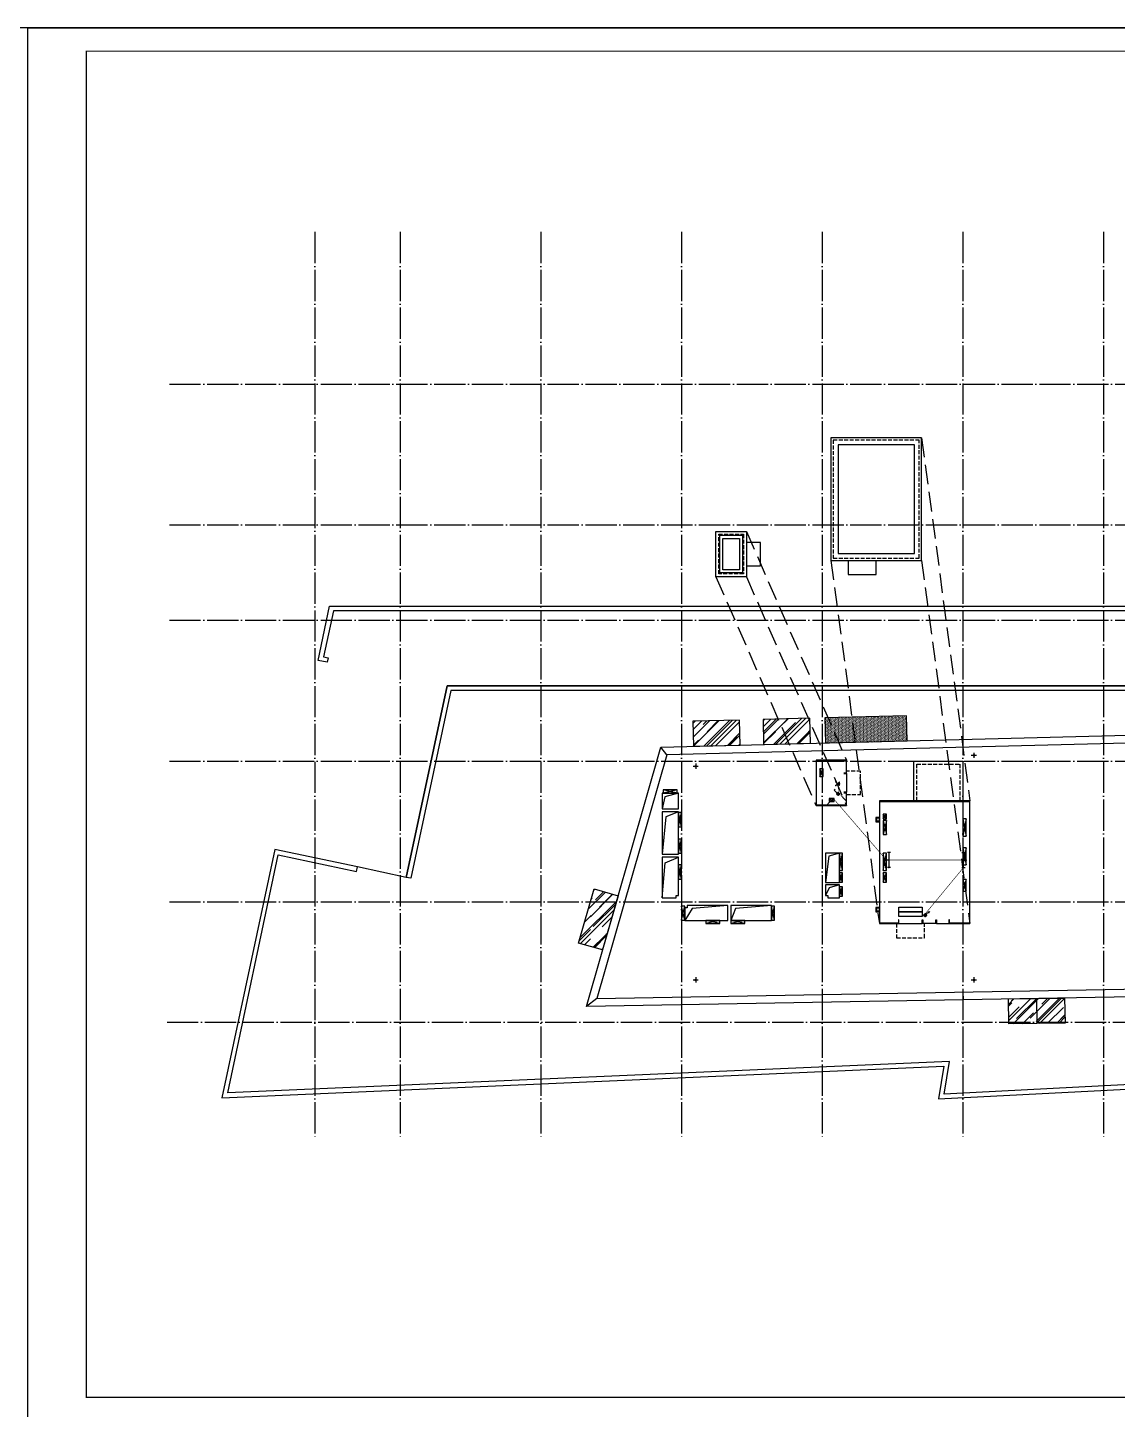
# Model space of a CAD drawing. Extents: x -288892 to 250096, y -100054 to 404668.
# Drawn here: x -18437 to 51278, y 242533 to 330904 of the extents above; entities that cross this region are included whole.
import ezdxf
from ezdxf.enums import TextEntityAlignment as Align
from ezdxf.xclip import XClip

# ---------------------------------------------------------------- set-up
doc = ezdxf.new("R2010")
doc.units = 0
doc.header["$LTSCALE"] = 1000
doc.header["$MEASUREMENT"] = 0
for name, pattern in [('104-14# 核心筒$0$DOTE', [2.42, 2, -0.2, 0.02, -0.2]), ('DASH', [0.35, 0.25, -0.1]), ('X-104 14#平面$0$109 3#平面$0$DASH', [0.35, 0.25, -0.1]), ('X-104 14#平面$0$DASH', [0.35, 0.25, -0.1])]:
    doc.linetypes.add(name, pattern=pattern)
doc.layers.get('0').update_dxf_attribs({"linetype": 'CONTINUOUS'})
for name, color, linetype in [('104-14# 核心筒$0$A_AXIS-轴线', 36, '104-14# 核心筒$0$DOTE'), ('EQUIP-照明', 3, 'CONTINUOUS'), ('LWIRE', 4, 'CONTINUOUS'), ('TEL_TEXT', 3, 'CONTINUOUS'), ('WIRE-应急', 2, 'DASH'), ('X-104 14#平面$0$02-TEXT_标注', 130, 'CONTINUOUS'), ('X-104 14#平面$0$A-C_玻璃幕墙', 140, 'CONTINUOUS'), ('X-104 14#平面$0$A-C_门', 150, 'CONTINUOUS'), ('X-104 14#平面$0$A-O_分水线', 127, 'CONTINUOUS'), ('X-104 14#平面$0$A-O_屋面', 201, 'CONTINUOUS'), ('X-104 14#平面$0$A-SUR_保温', 222, 'CONTINUOUS'), ('X-104 14#平面$0$A-SUR_看线', 231, 'CONTINUOUS'), ('X-104 14#平面$0$A-TECH_暖通', 6, 'CONTINUOUS'), ('X-104 14#平面$0$A-TECH_电气', 240, 'CONTINUOUS'), ('X-104 14#平面$0$DUCT-新风管立管', 3, 'CONTINUOUS'), ('X-104 14#平面$0$EH_玻璃', 156, 'CONTINUOUS'), ('X-104 14#平面$0$图例', 7, 'CONTINUOUS')]:
    doc.layers.add(name, color=color, linetype=linetype)
doc.layers.add('X-104 14#平面$0$04-不打印_辅助线', color=165, linetype='CONTINUOUS', plot=False)
doc.layers.get('X-104 14#平面$0$A-O_分水线').off()
doc.styles.add('_TEL_DIM', font='SIMPLEX', dxfattribs={"width": 0.8, "height": 3.5, "bigfont": 'HZTXT'})
doc.styles.get("Standard").update_dxf_attribs({"font": 'gbenor.shx', "bigfont": 'gbcbig.shx'})
pattern_1 = [(45, (0, 0), (646.5784, 1724.2092), [11430, -1524, 3810, -762]), (45, (447.2, 986), (-1255.4398, 177.809), [2286, -251.46, 4572, -571.5]), (45, (-188.6, 727.4), (2440.8336, 3162.8462), [6096, -1066.8, 3048, -762])]

# ---------------------------------------------------------------- blocks, each defined once
blk = doc.blocks.new('图框-A1+1-4')
for points, const_width in [([(0, 0), (1051, 0), (1051, 594), (0, 594)], 0.05), ([(976, 584), (25, 584), (25, 10), (976, 10)], 0.5)]:
    blk.add_lwpolyline(points, close=True, dxfattribs=dict(const_width=const_width))
at = {"const_width": 0.05}
blk.add_lwpolyline([(0, 297), (2, 297)], dxfattribs=at)
blk = doc.blocks.new('104-14# 核心筒')
at = {"layer": '104-14# 核心筒$0$A_AXIS-轴线'}
for p, q in [((-63, 317834), (-63, 259755)), ((5400, 317834), (5400, 259755)), ((14400, 317834), (14400, 259755)), ((23400, 317834), (23400, 259755)), ((32400, 317834), (32400, 259755)), ((41400, 317834), (41400, 259755)), ((50400, 317834), (50400, 259755)), ((-9370, 308100), (120260, 308100)), ((-9370, 299100), (120260, 299100)), ((-9370, 293000), (120260, 293000)), ((-9370, 284000), (120260, 284000)), ((-9370, 275000), (120260, 275000)), ((-9520, 267300), (59400, 267300))]:
    blk.add_line(p, q, dxfattribs=at)
blk = doc.blocks.new('X-104 14#平面$0$jtkjuyriuy')
h = blk.add_hatch()
h.set_pattern_fill('ANSI31', color=8, scale=30, angle=45)
h.set_pattern_definition([(90, (0, 0), (-47.625, 1e-14), [])])
h.paths.add_polyline_path([(-138, 138), (138, 138), (138, -138), (-138, -138)])
for points in [[(-168, 168), (168, 168), (168, -168), (-168, -168)], [(-138, 138), (138, 138), (138, -138), (-138, -138)]]:
    blk.add_lwpolyline(points, close=True)
at = {"layer": 'X-104 14#平面$0$04-不打印_辅助线'}
for p, q in [((-168, 0), (168, 0)), ((0, 168), (0, -168))]:
    blk.add_line(p, q, dxfattribs=at)
blk = doc.blocks.new('X-104 14#平面$0$ddddllll')
at = {"layer": 'X-104 14#平面$0$A-O_分水线'}
for p in [(75083, 36563), (95022, 31408), (71663, 24257), (93771, 20511), (17800, 15034), (34500, 15034), (52500, 15034), (67500, 15034), (0, 14334), (0, 671), (17800, 671), (34500, -829), (52500, -829), (67500, -4329), (80800, -4329)]:
    blk.add_blockref('X-104 14#平面$0$jtkjuyriuy', p, dxfattribs=at)
blk = doc.blocks.new('X-104 14#平面$0$000003333')
for centre in [(99383, 305892), (119322, 300737), (95963, 293585), (118071, 289840), (24300, 283663), (42100, 284363), (58800, 284363), (76800, 284363), (91800, 284363), (24300, 270000), (42100, 270000), (58800, 268500), (76800, 268500), (91800, 265000), (105100, 265000)]:
    blk.add_circle(centre, 50)
blk = doc.blocks.new('X-104 14#平面$0$A$C6C68079C')
at = {"layer": 'X-104 14#平面$0$图例'}
for p, q in [((91, 87), (145, 141)), ((91, -87), (145, -137))]:
    blk.add_line(p, q, dxfattribs=at)
for points in [[(-80, -137), (-80, 141), (145, 141), (145, -137)], [(-80, -87), (-80, 87), (91, 87), (91, -87)]]:
    blk.add_lwpolyline(points, close=True, dxfattribs=at)
blk = doc.blocks.new('*U1799')
blk.add_lwpolyline([(200, 0), (200, 500), (0, 500), (0, 0), (200, 0), (0, 500), (0, 0), (200, 500)])
blk = doc.blocks.new('*U1800')
blk.add_lwpolyline([(200, 0), (200, 300), (0, 300), (0, 0), (200, 0), (0, 300), (0, 0), (200, 300)])
blk = doc.blocks.new('X-104 14#平面$0$dd')
at = {"layer": 'X-104 14#平面$0$A-TECH_电气'}
for name, p in [('*U1799', (32313, -16100)), ('*U1800', (36363, -18802))]:
    blk.add_blockref(name, p, dxfattribs=at)
at = {"layer": 'X-104 14#平面$0$A-TECH_电气', "rotation": 270}
blk.add_blockref('*U1800', (32913, -17500), dxfattribs=at)
blk = doc.blocks.new('*U1803')
blk.add_lwpolyline([(200, 0), (200, 900), (0, 900), (0, 0), (200, 0), (0, 900), (0, 0), (200, 900)])
blk = doc.blocks.new('*U1802')
blk.add_lwpolyline([(200, 0), (200, 600), (0, 600), (0, 0), (200, 0), (0, 600), (0, 0), (200, 600)])
blk = doc.blocks.new('*U1812')
blk.add_lwpolyline([(200, 0), (200, 1100), (0, 1100), (0, 0), (200, 0), (0, 1100), (0, 0), (200, 1100)])
blk = doc.blocks.new('*U1814')
blk.add_lwpolyline([(200, 0), (200, 750), (0, 750), (0, 0), (200, 0), (0, 750), (0, 0), (200, 750)])
blk = doc.blocks.new('X-104 14#平面')
at = {"layer": 'X-104 14#平面$0$EH_玻璃'}
h = blk.add_hatch(dxfattribs=at)
h.set_pattern_fill('AR-RROOF', color=256, scale=600, angle=45)
h.set_pattern_definition(pattern_1)
h.paths.add_polyline_path([(27109, 286622), (24110, 286547), (24151, 284947), (27150, 285023)])
h = blk.add_hatch(dxfattribs=at)
h.set_pattern_fill('AR-RROOF', color=256, scale=600, angle=45)
h.set_pattern_definition(pattern_1)
h.paths.add_polyline_path([(31608, 286736), (28609, 286660), (28649, 285061), (31648, 285136)])
h = blk.add_hatch(dxfattribs=at)
h.set_pattern_fill('DOTS', color=256, scale=50, angle=45)
h.set_pattern_definition([(45, (0, 0), (-28.0633, 84.189901), [0, -79.375])])
h.paths.add_polyline_path([(37786, 286891), (32558, 286760), (32598, 285160), (37826, 285292)])
h = blk.add_hatch(dxfattribs=at)
h.set_pattern_fill('AR-RROOF', color=256, scale=600, angle=45)
h.set_pattern_definition(pattern_1)
h.paths.add_polyline_path([(17799, 275819), (19337, 275378), (18344, 271918), (16806, 272359)])
h = blk.add_hatch(dxfattribs=at)
h.set_pattern_fill('AR-RROOF', color=256, scale=600, angle=45)
h.set_pattern_definition(pattern_1)
h.paths.add_polyline_path([(44305, 268779), (47905, 268842), (47933, 267242), (44333, 267180)])
blk.add_lwpolyline([(139217, 241800), (-18433, 241800), (-18433, 330900), (139217, 330900)], close=True)
at = {"color": 8, "linetype": 'X-104 14#平面$0$109 3#平面$0$DASH'}
for points in [[(38607, 296976), (38607, 304526), (33107, 304526), (33107, 296976)], [(25774, 298503), (27364, 298503), (27364, 295963), (25774, 295963)]]:
    blk.add_lwpolyline(points, close=True, dxfattribs=at)
at = {"layer": 'X-104 14#平面$0$02-TEXT_标注', "linetype": 'X-104 14#平面$0$DASH', "ltscale": 5}
for points in [[(38757, 304676), (41850, 281450)], [(27544, 298683), (33950, 284050)], [(32957, 296826), (36050, 273600)], [(38757, 296826), (41850, 273600)], [(25594, 295783), (32000, 281150)], [(27544, 295783), (33950, 281150)]]:
    blk.add_lwpolyline(points, dxfattribs=at)
at = {"layer": 'X-104 14#平面$0$A-C_玻璃幕墙'}
for points in [[(27109, 286622), (24110, 286547), (24151, 284947), (27150, 285023)], [(31608, 286736), (28609, 286660), (28649, 285061), (31648, 285136)], [(37786, 286891), (32558, 286760), (32598, 285160), (37826, 285292)], [(40530, 273850), (40500, 273850), (40500, 273600), (41850, 273600), (41850, 281450), (36050, 281450), (36050, 273600), (37300, 273600), (37300, 273850), (37270, 273850), (37270, 273630), (36080, 273630), (36080, 281420), (41820, 281420), (41820, 273630), (40530, 273630)], [(17799, 275819), (19337, 275378), (18344, 271918), (16806, 272359)], [(38800, 273850), (38830, 273850), (38830, 273630), (39670, 273630), (39670, 273850), (39700, 273850), (39700, 273600), (38800, 273600)], [(44305, 268779), (47905, 268842), (47933, 267242), (44333, 267180)]]:
    blk.add_lwpolyline(points, close=True, dxfattribs=at)
for points in [[(33770, 283200), (33950, 283200), (33950, 284050), (32000, 284050), (32000, 281150), (32150, 281150)], [(32150, 281180), (32030, 281180), (32030, 284020), (33920, 284020), (33920, 283230), (33770, 283230)], [(32150, 281150), (33950, 281150), (33950, 282000), (33770, 282000)], [(33770, 281970), (33920, 281970), (33920, 281180), (32150, 281180)], [(46105, 268811), (46133, 267211)], [(47905, 268842), (47933, 267242)]]:
    blk.add_lwpolyline(points, dxfattribs=at)
at = {"layer": 'X-104 14#平面$0$A-C_门'}
for points in [[(37300, 274650), (38800, 274650), (38800, 274350), (37300, 274350)], [(37300, 274350), (38800, 274350), (38800, 274050), (37300, 274050)]]:
    blk.add_lwpolyline(points, close=True, dxfattribs=at)
at = {"layer": 'X-104 14#平面$0$A-O_屋面', "color": 1}
blk.add_line((41397, 269229), (41405, 268729), dxfattribs=at)
at = {"layer": 'X-104 14#平面$0$A-O_屋面'}
for points in [[(82350, 264577), (83500, 267566), (52927, 266285), (53491, 268940), (17309, 268308), (22065, 284895), (62738, 285920), (62308, 284891), (92266, 286255), (99427, 312025), (120742, 306095), (117563, 278400), (119297, 278014), (109062, 262868), (82418, 264754)], [(22445, 284404), (22065, 284895)], [(38250, 281450), (38250, 284000), (41400, 284000), (41400, 281450)], [(17976, 268820), (17309, 268308)]]:
    blk.add_lwpolyline(points, dxfattribs=at)
for points in [[(83127, 265205), (108810, 263387), (118472, 277686), (117015, 278010), (120196, 305727), (99775, 311409), (92650, 285772), (61541, 284356), (61979, 285401), (22445, 284404), (17976, 268820), (54111, 269451), (53550, 266811), (84240, 268097)], [(38307, 297276), (38307, 304226), (33407, 304226), (33407, 297276)], [(25844, 298434), (27294, 298434), (27294, 296033), (25844, 296033)], [(26044, 298234), (27094, 298234), (27094, 296233), (26044, 296233)]]:
    blk.add_lwpolyline(points, close=True, dxfattribs=at)
at = {"layer": 'X-104 14#平面$0$A-O_屋面', "ltscale": 5}
for points in [[(733, 290312), (145, 290436), (882, 293900), (66341, 293900), (83503, 309480), (87317, 308419), (85627, 302343), (85338, 302424), (86948, 308210), (83582, 309146), (66456, 293600), (1125, 293600), (501, 290668), (795, 290605)], [(5790, 276560), (8392, 288800), (70400, 288800), (70400, 288500), (8635, 288500), (6084, 276497)], [(2660, 277225), (-2632, 278350), (-6010, 262458), (40178, 264475), (39845, 262384), (83828, 264654), (82418, 264754), (82468, 264884), (40200, 262702), (40532, 264791), (-5636, 262775), (-2401, 277994), (2598, 276931)]]:
    blk.add_lwpolyline(points, close=True, dxfattribs=at)
blk.add_lwpolyline([(95099, 296471), (89096, 298141), (77166, 288800), (8392, 288800), (5790, 276560), (2660, 277225), (-2632, 278350), (-6010, 262458), (40178, 264475), (39845, 262384), (83828, 264654)], dxfattribs=at)
at = {"layer": 'X-104 14#平面$0$A-O_屋面', "color": 1}
blk.add_lwpolyline([(50405, 285109), (50392, 285609)], dxfattribs=at)
at = {"layer": 'X-104 14#平面$0$A-O_屋面', "linetype": 'X-104 14#平面$0$DASH'}
for points in [[(38450, 281450), (38450, 283800), (41200, 283800), (41200, 281450)], [(33950, 281850), (34850, 281850), (34850, 283350), (33950, 283350)], [(37150, 273600), (37150, 272700), (38950, 272700), (38950, 273600)]]:
    blk.add_lwpolyline(points, dxfattribs=at)
at = {"layer": 'X-104 14#平面$0$A-SUR_保温'}
for points in [[(38757, 296826), (38757, 304676), (32957, 304676), (32957, 296826)], [(27544, 295783), (25594, 295783), (25594, 298683), (27544, 298683)]]:
    blk.add_lwpolyline(points, close=True, dxfattribs=at)
for points in [[(27544, 296484), (28444, 296484), (28444, 297984), (27544, 297984)], [(34057, 296826), (34057, 295926), (35857, 295926), (35857, 296826)]]:
    blk.add_lwpolyline(points, dxfattribs=at)
at = {"layer": 'X-104 14#平面$0$A-SUR_看线'}
for p, q in [((33950, 283200), (33950, 282000)), ((37300, 273600), (38800, 273600)), ((39700, 273600), (40500, 273600))]:
    blk.add_line(p, q, dxfattribs=at)
at = {"layer": 'X-104 14#平面$0$DUCT-新风管立管'}
for points in [[(23200, 281950), (22150, 281950), (22150, 280950), (23200, 280950), (23200, 281950), (22334, 281702), (22150, 280950)], [(22150, 275250), (23050, 275250), (23050, 275400), (23200, 275400), (23200, 277850), (22150, 277850), (22150, 275250), (22340, 277479), (23200, 277850)], [(33500, 278100), (32600, 278100), (32600, 276225), (33500, 276225), (33500, 278100), (32816, 277911), (32600, 276225)], [(33500, 276075), (32600, 276075), (32600, 275400), (32750, 275400), (32750, 275250), (33500, 275250), (33500, 276075), (32830, 275895), (32600, 275400)], [(26350, 274750), (23750, 274750), (23750, 274600), (23600, 274600), (23600, 273800), (26350, 273800), (26350, 274750), (24081, 274574), (23600, 273800)]]:
    blk.add_lwpolyline(points, dxfattribs=at)
at = {"layer": 'X-104 14#平面$0$DUCT-新风管立管', "elevation": 3000}
for points in [[(23200, 280750), (22150, 280750), (22150, 278050), (23200, 278050), (23200, 280750), (22395, 280423), (22150, 278050)], [(29150, 274750), (26550, 274750), (26550, 273800), (29150, 273800), (29150, 274750), (26846, 274570), (26550, 273800)]]:
    blk.add_lwpolyline(points, dxfattribs=at)
at = {"xscale": 150, "yscale": 150, "zscale": 150}
blk.add_blockref('图框-A1+1-4', (-18433, 241800), dxfattribs=at)
ref = blk.add_blockref('104-14# 核心筒', (0, 0))
XClip(ref).set_block_clipping_path([(-38664.3623821461, -25500), (139216.5485069363, 330900)])
for name, p in [('X-104 14#平面$0$ddddllll', (24300, 269329)), ('X-104 14#平面$0$000003333', (0, 0)), ('X-104 14#平面$0$dd', (-63, 299100))]:
    blk.add_blockref(name, p)
at = {"color": 5, "xscale": -1}
for p in [(35970, 280250), (35970, 274500)]:
    blk.add_blockref('X-104 14#平面$0$A$C6C68079C', p, dxfattribs=at)
at = {"layer": 'X-104 14#平面$0$A-TECH_暖通'}
for name, p, rotation in [('*U1803', (23125, 281950), 90), ('*U1803', (36500, 280200), 180), ('*U1812', (41600, 280300), 180), ('*U1812', (41600, 278450), 180), ('*U1814', (41600, 276425), 180), ('*U1803', (25850, 273600), 90), ('*U1803', (27450, 273600), 90)]:
    blk.add_blockref(name, p, dxfattribs=dict(at, rotation=rotation))
for name, p in [('*U1803', (23200, 279800)), ('*U1803', (23200, 278100)), ('*U1812', (33500, 277000)), ('*U1812', (36300, 277000)), ('*U1803', (23200, 276450)), ('*U1802', (33500, 276250)), ('*U1802', (36300, 276250)), ('*U1802', (33500, 275350)), ('*U1803', (23400, 273825)), ('*U1803', (29150, 273825))]:
    blk.add_blockref(name, p, dxfattribs=at)
blk = doc.blocks.new('$equip$00001164')
for p, q in [((-1.2, 0.66), (-1.2, 0.16)), ((-1.2, 0.41), (1.2, 0.41)), ((0, 0.41), (0, 0)), ((0, 0), (0, 0)), ((1.2, 0.66), (1.2, 0.16))]:
    blk.add_line(p, q)
at = {"const_width": 0.14}
for points in [[(-1.2, 0.41), (1.2, 0.41)], [(-0.28, 0), (0.28, 0)]]:
    blk.add_lwpolyline(points, dxfattribs=at)
for p in [(-1.2, 0.41), (0, 0.41), (0, 0), (1.2, 0.41)]:
    blk.add_point(p)
at = {"flags": 9}
blk.add_attdef('A', (0, 0), '', height=0.00002, dxfattribs=at)
blk = doc.blocks.new('$equip$00001963')
for p, q in [((0.15, 0.36), (0.62, 0.83)), ((0.51, 0.72), (0.65, 0.58)), ((0.62, 0.83), (0.77, 0.69))]:
    blk.add_line(p, q)
blk.add_circle((0, 0.21), 0.208)
for p in [(-0.21, 0.21), (0, 0.42), (0, 0), (0.21, 0.21)]:
    blk.add_point(p)
for points in [[(-0.18, 0.31), (0.18, 0.31), (-0.21, 0.21), (0.21, 0.21)], [(-0.18, 0.1), (0.18, 0.1), (-0.21, 0.21), (0.21, 0.21)], [(-0.1, 0.39), (0.1, 0.39), (-0.18, 0.31), (0.18, 0.31)], [(-0.1, 0.03), (0.1, 0.03), (-0.18, 0.1), (0.18, 0.1)], [(0, 0.42), (0, 0.42), (-0.1, 0.39), (0.1, 0.39)], [(0, 0), (0, 0), (-0.1, 0.03), (0.1, 0.03)]]:
    blk.add_solid(points)
at = {"layer": 'TEL_TEXT', "style": '_TEL_DIM', "flags": 1}
blk.add_attdef('A', text='', height=0.00002, dxfattribs=at).set_placement((0, 0), align=Align.MIDDLE_CENTER)
blk = doc.blocks.new('$TelecSys$00000081')
for p, q in [((0.1, 0.1), (0.1, 0.1)), ((-1.15, -1.15), (-0.55, -0.55)), ((-0.1, -0.1), (-0.1, -0.1))]:
    blk.add_line(p, q)
at = {"const_width": 0.142}
blk.add_lwpolyline([(0.07, 0, 1), (-0.07, 0, 1)], format="xyb", close=True, dxfattribs=at)
blk.add_solid([(-0.62, -0.48), (-0.48, -0.62), (-0.1, -0.1)])
at = {"width": 0.8, "flags": 9}
blk.add_attdef('A', (0, 0), '', height=0.00002, rotation=180, dxfattribs=at)
blk = doc.blocks.new('$equip$00001154')
for p, q in [((0, 0.28), (0, -0.28)), ((0, 0.28), (0.57, -0.28)), ((0.57, 0.28), (0, -0.28))]:
    blk.add_line(p, q)
for p in [(0, 0), (0.28, 0), (0.57, 0.28), (0.57, -0.28)]:
    blk.add_point(p)
blk.add_solid([(0, -0.28), (0.28, 0), (0, 0.28)])
at = {"layer": 'TEL_TEXT', "style": '_TEL_DIM', "flags": 1}
blk.add_attdef('A', text='', height=0.00002, dxfattribs=at).set_placement((0, 0), align=Align.MIDDLE_CENTER)
blk = doc.blocks.new('$equip$00001962')
for p, q in [((0.15, 0.36), (0.63, 0.83)), ((0.63, 0.83), (0.77, 0.69))]:
    blk.add_line(p, q)
blk.add_circle((0, 0.21), 0.208)
for p in [(-0.21, 0.21), (0, 0.42), (0, 0), (0.21, 0.21)]:
    blk.add_point(p)
for points in [[(-0.18, 0.31), (0.18, 0.31), (-0.21, 0.21), (0.21, 0.21)], [(-0.18, 0.1), (0.18, 0.1), (-0.21, 0.21), (0.21, 0.21)], [(-0.1, 0.39), (0.1, 0.39), (-0.18, 0.31), (0.18, 0.31)], [(-0.1, 0.03), (0.1, 0.03), (-0.18, 0.1), (0.18, 0.1)], [(0, 0.42), (0, 0.42), (-0.1, 0.39), (0.1, 0.39)], [(0, 0), (0, 0), (-0.1, 0.03), (0.1, 0.03)]]:
    blk.add_solid(points)
at = {"layer": 'TEL_TEXT', "style": '_TEL_DIM', "flags": 1}
blk.add_attdef('A', text='', height=0.00002, dxfattribs=at).set_placement((0, 0), align=Align.MIDDLE_CENTER)

msp = doc.modelspace()

# ---------------------------------------------------------------- linework, layer by layer
at = {"layer": 'WIRE-应急', "linetype": 'DASH', "const_width": 35}
for points in [[(33417, 281975), (33417, 282520)], [(33109, 281600), (36500, 277668)], [(36665, 277668), (41435, 277668)], [(38980, 274217), (41435, 277188)]]:
    msp.add_lwpolyline(points, dxfattribs=at)

# ---------------------------------------------------------------- block references
msp.add_blockref('X-104 14#平面', (0, 0))
at = {"layer": 'EQUIP-照明', "xscale": 400, "yscale": 400, "zscale": 400}
for name, p, rotation in [('$equip$00001962', (33500, 281892), 90), ('$equip$00001154', (33500, 282550), 180), ('$equip$00001164', (36500, 277668), 270), ('$equip$00001164', (41600, 277668), 90)]:
    msp.add_blockref(name, p, dxfattribs=dict(at, rotation=rotation))
msp.add_blockref('$equip$00001963', (38980, 274050), dxfattribs=at)
at = {"layer": 'LWIRE', "yscale": 400, "zscale": 400}
for p, xscale in [((33500, 281892), -400), ((33109, 281600), 400)]:
    msp.add_blockref('$TelecSys$00000081', p, dxfattribs=dict(at, xscale=xscale))

doc.saveas('drawing.dxf')
